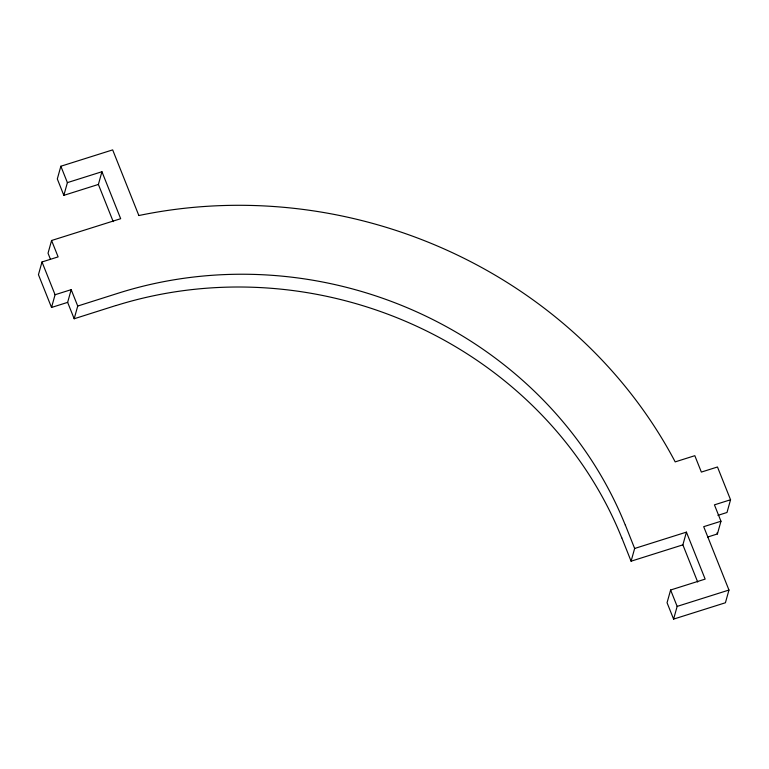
<?xml version="1.0" encoding="UTF-8"?>
<svg xmlns="http://www.w3.org/2000/svg" width="769" height="769" viewBox="0 0 769 769"><rect width="100%" height="100%" fill="white"/><g stroke="black" fill="none" stroke-linecap="round" stroke-linejoin="round"><path stroke-width="1.15" d="M138.833 215.493L112.668 149.888L60.857 166.239L57.31 178.956L63.846 195.345L98.384 184.445L101.941 171.727L67.393 182.628L63.846 195.345M101.941 171.727L120.675 218.704L51.59 240.495L58.117 256.884L41.997 261.969L38.45 274.687L51.523 307.465L67.643 302.371L71.19 289.653L55.07 294.738L51.523 307.465M51.59 240.495L48.034 253.212L50.485 259.364M115.994 305.495L74.18 318.76L77.727 306.043L71.19 289.653M634.646 548.47L686.419 532.129L682.872 544.856L631.089 561.187L634.646 548.47L625.38 525.15M686.419 532.129L705.154 579.105L670.616 590.006L667.059 602.723L673.596 619.112L725.417 602.761L728.964 590.044L703.693 526.678L720.966 521.238L714.43 504.849L730.55 499.763L717.477 466.985L701.357 472.079L694.82 455.69L675.192 461.881A469.619 434.187 15.6 0 0 138.853 215.531M673.596 619.112L677.153 606.395L670.616 590.006M707.701 537.022L717.41 533.955L720.966 521.238M730.55 499.763L727.003 512.481L717.929 515.345M77.727 306.043L119.551 292.778A395.189 365.371 15.6 0 1 625.312 525.169M677.153 606.395L728.964 590.044M717.006 532.927L717.41 533.955M682.872 544.856L697.704 582.037M98.384 184.445L113.216 221.635M60.857 166.239L67.393 182.628M67.643 302.371L74.18 318.76M41.997 261.969L55.07 294.738M621.823 537.867L631.089 561.187M116.023 305.553A395.189 365.371 15.6 0 1 621.765 537.887"/></g></svg>
